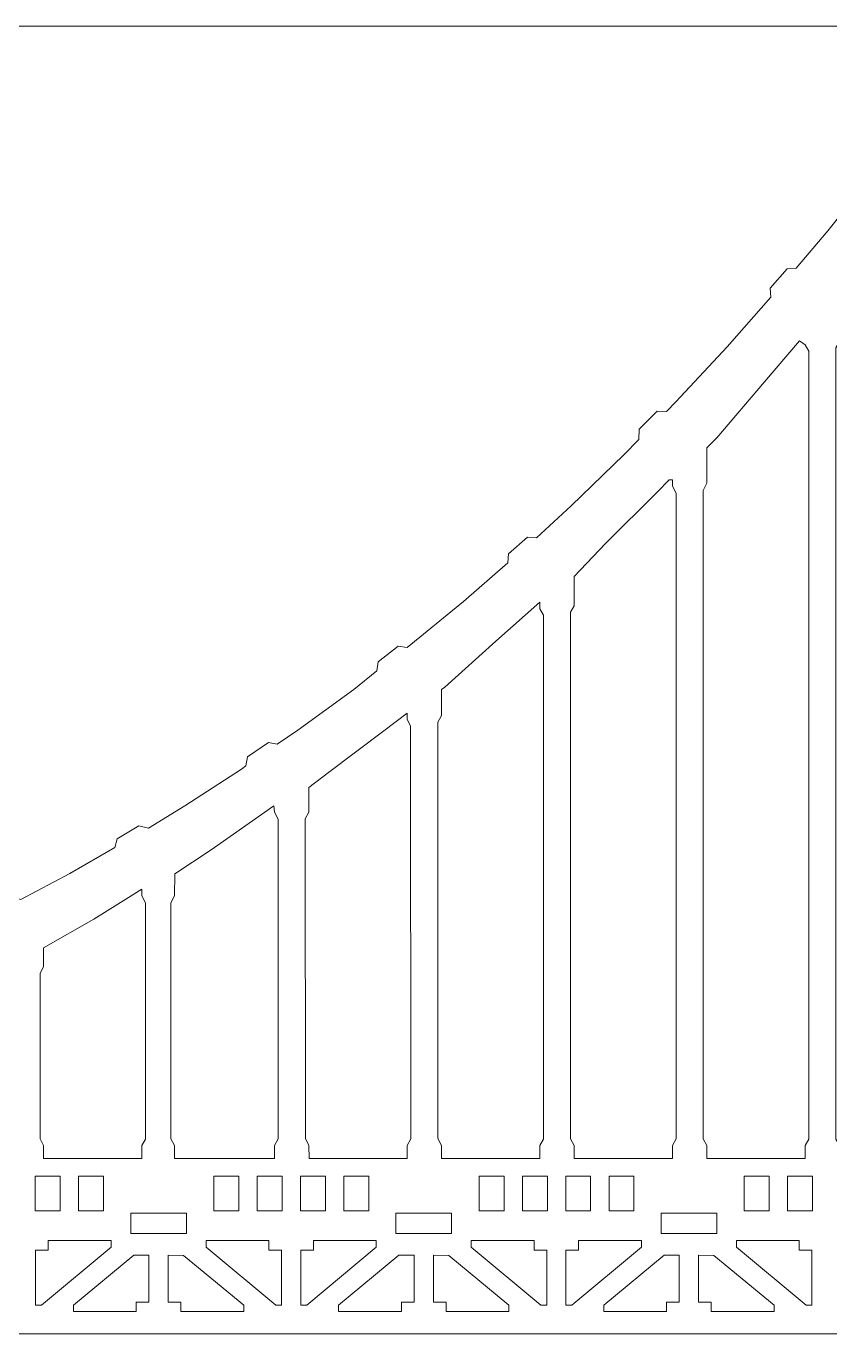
# Model space of a CAD drawing. Header units: millimetres. Extents: x -847 to 848, y -600 to 600.
# Drawn here: x -560.3 to -404.3, y 274.4 to 528.3 of the extents above; entities that cross this region are included whole.
import ezdxf

# ---------------------------------------------------------------- set-up
doc = ezdxf.new("R2010")
doc.units = ezdxf.units.MM
doc.header["$MEASUREMENT"] = 0

msp = doc.modelspace()

# ---------------------------------------------------------------- linework, layer by layer
at = {"color": 114, "lineweight": 5}
msp.add_open_spline([(-382.5072, 528.2637), (-382.5072, 528.2637), (-822.81, 528.2637), (-822.81, 528.2637)], degree=3, dxfattribs=at)
at = {"color": 250, "lineweight": 5}
for points, knots in [([(-691.3986, 293.6501), (-691.3986, 293.6501), (-680.633, 293.7887), (-680.633, 293.7887), (-680.633, 293.7887), (-680.633, 293.7887), (-680.633, 297.4329), (-680.633, 297.4329), (-680.633, 297.4329), (-680.633, 297.4329), (-691.4329, 297.5373), (-691.4329, 297.5373), (-691.4329, 297.5373), (-691.4329, 297.5373), (-691.4903, 314.3776), (-691.4903, 314.3776), (-691.4903, 314.3776), (-691.4903, 314.3776), (-690.264, 315.6292), (-690.264, 315.6292), (-690.264, 315.6292), (-690.264, 315.6292), (-687.8108, 315.6292), (-687.8108, 315.6292), (-687.8108, 315.6292), (-687.8108, 315.6292), (-685.3581, 318.132), (-685.3581, 318.132), (-685.3581, 318.132), (-685.3581, 318.132), (-685.3581, 323.1395), (-685.3581, 323.1395), (-685.3581, 323.1395), (-685.3581, 323.1395), (-684.1318, 324.3901), (-684.1318, 324.3901), (-684.1318, 324.3901), (-684.1318, 324.3901), (-681.6791, 324.3901), (-681.6791, 324.3901), (-681.6791, 324.3901), (-681.6791, 324.3901), (-679.2259, 326.8939), (-679.2259, 326.8939), (-679.2259, 326.8939), (-679.2259, 326.8939), (-679.2259, 333.152), (-679.2259, 333.152), (-679.2259, 333.152), (-679.2259, 333.152), (-677.9996, 334.4042), (-677.9996, 334.4042), (-677.9996, 334.4042), (-677.9996, 334.4042), (-670.64, 334.4042), (-670.64, 334.4042), (-670.64, 334.4042), (-670.64, 334.4042), (-669.4137, 333.152), (-669.4137, 333.152), (-669.4137, 333.152), (-669.4137, 333.152), (-669.4137, 325.6423), (-669.4137, 325.6423), (-669.4137, 325.6423), (-669.4137, 325.6423), (-668.1874, 324.3901), (-668.1874, 324.3901), (-668.1874, 324.3901), (-668.1874, 324.3901), (-668.1874, 321.8874), (-668.1874, 321.8874), (-668.1874, 321.8874), (-668.1874, 321.8874), (-667.3811, 321.5), (-667.3811, 321.5), (-667.3811, 321.5), (-667.3811, 321.5), (-655.6163, 323.9754), (-655.6163, 323.9754), (-655.6163, 323.9754), (-655.6163, 323.9754), (-643.4304, 326.9919), (-643.4304, 326.9919), (-643.4304, 326.9919), (-643.4304, 326.9919), (-642.574, 328.5318), (-642.574, 328.5318), (-642.574, 328.5318), (-642.574, 328.5318), (-637.8437, 329.8614), (-637.8437, 329.8614), (-637.8437, 329.8614), (-637.8437, 329.8614), (-636.3359, 328.9871), (-636.3359, 328.9871), (-636.3359, 328.9871), (-636.3359, 328.9871), (-632.1911, 330.0938), (-632.1911, 330.0938), (-632.1911, 330.0938), (-632.1911, 330.0938), (-620.5385, 333.737), (-620.5385, 333.737), (-620.5385, 333.737), (-620.5385, 333.737), (-618.3699, 334.5992), (-618.3699, 334.5992), (-618.3699, 334.5992), (-618.3699, 334.5992), (-617.5731, 336.1707), (-617.5731, 336.1707), (-617.5731, 336.1707), (-617.5731, 336.1707), (-612.8981, 337.6874), (-612.8981, 337.6874), (-612.8981, 337.6874), (-612.8981, 337.6874), (-611.3571, 336.8742), (-611.3571, 336.8742), (-611.3571, 336.8742), (-611.3571, 336.8742), (-608.9345, 337.7686), (-608.9345, 337.7686), (-608.9345, 337.7686), (-608.9345, 337.7686), (-597.3837, 342.1901), (-597.3837, 342.1901), (-597.3837, 342.1901), (-597.3837, 342.1901), (-593.7779, 343.6989), (-593.7779, 343.6989), (-593.7779, 343.6989), (-593.7779, 343.6989), (-592.911, 345.5619), (-592.911, 345.5619), (-592.911, 345.5619), (-592.911, 345.5619), (-588.3493, 347.4016), (-588.3493, 347.4016), (-588.3493, 347.4016), (-588.3493, 347.4016), (-586.7572, 346.6981), (-586.7572, 346.6981), (-586.7572, 346.6981), (-586.7572, 346.6981), (-585.8914, 346.9995), (-585.8914, 346.9995), (-585.8914, 346.9995), (-585.8914, 346.9995), (-574.4633, 352.2005), (-574.4633, 352.2005), (-574.4633, 352.2005), (-574.4633, 352.2005), (-568.2231, 355.2713), (-568.2231, 355.2713), (-568.2231, 355.2713), (-568.2231, 355.2713), (-567.5248, 357.1253), (-567.5248, 357.1253), (-567.5248, 357.1253), (-567.5248, 357.1253), (-563.0833, 359.2491), (-563.0833, 359.2491), (-563.0833, 359.2491), (-563.0833, 359.2491), (-561.3094, 358.7411), (-561.3094, 358.7411), (-561.3094, 358.7411), (-561.3094, 358.7411), (-551.8186, 363.7708), (-551.8186, 363.7708), (-551.8186, 363.7708), (-551.8186, 363.7708), (-543.0493, 368.8137), (-543.0493, 368.8137), (-543.0493, 368.8137), (-543.0493, 368.8137), (-542.6145, 370.5275), (-542.6145, 370.5275), (-542.6145, 370.5275), (-542.6145, 370.5275), (-538.3843, 373.0639), (-538.3843, 373.0639), (-538.3843, 373.0639), (-538.3843, 373.0639), (-536.5467, 372.6139), (-536.5467, 372.6139), (-536.5467, 372.6139), (-536.5467, 372.6139), (-529.4922, 376.9032), (-529.4922, 376.9032), (-529.4922, 376.9032), (-529.4922, 376.9032), (-518.4626, 384.0546), (-518.4626, 384.0546), (-518.4626, 384.0546), (-518.4626, 384.0546), (-517.661, 384.7044), (-517.661, 384.7044), (-517.661, 384.7044), (-517.661, 384.7044), (-517.3216, 386.4403), (-517.3216, 386.4403), (-517.3216, 386.4403), (-517.3216, 386.4403), (-513.2411, 389.2192), (-513.2411, 389.2192), (-513.2411, 389.2192), (-513.2411, 389.2192), (-511.5399, 388.8719), (-511.5399, 388.8719), (-511.5399, 388.8719), (-511.5399, 388.8719), (-507.5294, 391.5975), (-507.5294, 391.5975), (-507.5294, 391.5975), (-507.5294, 391.5975), (-496.6969, 399.5315), (-496.6969, 399.5315), (-496.6969, 399.5315), (-496.6969, 399.5315), (-492.2021, 403.1499), (-492.2021, 403.1499), (-492.2021, 403.1499), (-492.2021, 403.1499), (-491.9644, 404.9027), (-491.9644, 404.9027), (-491.9644, 404.9027), (-491.9644, 404.9027), (-488.0509, 407.923), (-488.0509, 407.923), (-488.0509, 407.923), (-488.0509, 407.923), (-486.3334, 407.6795), (-486.3334, 407.6795), (-486.3334, 407.6795), (-486.3334, 407.6795), (-475.3576, 416.5721), (-475.3576, 416.5721), (-475.3576, 416.5721), (-475.3576, 416.5721), (-466.8059, 424.065), (-466.8059, 424.065), (-466.8059, 424.065), (-466.8059, 424.065), (-466.6747, 425.83), (-466.6747, 425.83), (-466.6747, 425.83), (-466.6747, 425.83), (-462.9525, 429.0926), (-462.9525, 429.0926), (-462.9525, 429.0926), (-462.9525, 429.0926), (-461.2234, 428.9582), (-461.2234, 428.9582), (-461.2234, 428.9582), (-461.2234, 428.9582), (-454.4883, 435.1811), (-454.4883, 435.1811), (-454.4883, 435.1811), (-454.4883, 435.1811), (-444.244, 445.0729), (-444.244, 445.0729), (-444.244, 445.0729), (-444.244, 445.0729), (-441.3591, 448.0072), (-441.3591, 448.0072), (-441.3591, 448.0072), (-441.3591, 448.0072), (-441.2912, 450.0251), (-441.2912, 450.0251), (-441.2912, 450.0251), (-441.2912, 450.0251), (-437.7676, 453.5102), (-437.7676, 453.5102), (-437.7676, 453.5102), (-437.7676, 453.5102), (-435.9769, 453.4817), (-435.9769, 453.4817), (-435.9769, 453.4817), (-435.9769, 453.4817), (-434.134, 455.3573), (-434.134, 455.3573), (-434.134, 455.3573), (-434.134, 455.3573), (-424.1631, 466.0338), (-424.1631, 466.0338), (-424.1631, 466.0338), (-424.1631, 466.0338), (-415.7469, 475.64), (-415.7469, 475.64), (-415.7469, 475.64), (-415.7469, 475.64), (-415.8386, 477.4076), (-415.8386, 477.4076), (-415.8386, 477.4076), (-415.8386, 477.4076), (-412.5569, 481.1303), (-412.5569, 481.1303), (-412.5569, 481.1303), (-412.5569, 481.1303), (-410.7994, 481.2937), (-410.7994, 481.2937), (-410.7994, 481.2937), (-410.7994, 481.2937), (-404.6619, 488.5652), (-404.6619, 488.5652), (-404.6619, 488.5652), (-404.6619, 488.5652), (-395.1417, 500.4191), (-395.1417, 500.4191), (-395.1417, 500.4191), (-395.1417, 500.4191), (-387.3283, 511.2405), (-387.3283, 511.2405), (-387.3283, 511.2405), (-387.3283, 511.2405), (-387.3257, 512.2782), (-387.3257, 512.2782), (-387.3257, 512.2782), (-387.3257, 512.2782), (-384.873, 515.3659), (-384.873, 515.3659), (-384.873, 515.3659), (-384.873, 515.3659), (-384.873, 518.2871), (-384.873, 518.2871), (-384.873, 518.2871), (-384.873, 518.2871), (-383.6467, 518.2871), (-383.6467, 518.2871), (-383.6467, 518.2871), (-383.6467, 518.2871), (-382.4003, 520.2633), (-382.4003, 520.2633), (-382.4003, 520.2633), (-382.4003, 520.2633), (-382.4141, 521.2283), (-382.4141, 521.2283), (-382.4141, 521.2283), (-385.8369, 523.1239), (-384.413, 528.2637), (-379.9672, 528.2637), (-379.9672, 528.2637), (-375.5209, 528.2637), (-374.0969, 523.1239), (-377.5208, 521.2283), (-377.5208, 521.2283), (-377.5208, 521.2283), (-377.4882, 520.2169), (-377.4882, 520.2169), (-377.4882, 520.2169), (-377.4882, 520.2169), (-376.2882, 518.2871), (-376.2882, 518.2871), (-376.2882, 518.2871), (-376.2882, 518.2871), (-375.0619, 518.2871), (-375.0619, 518.2871), (-375.0619, 518.2871), (-375.0619, 518.2871), (-375.0619, 515.3659), (-375.0619, 515.3659), (-375.0619, 515.3659), (-375.0619, 515.3659), (-372.9718, 512.2782), (-372.9718, 512.2782), (-372.9718, 512.2782), (-372.9718, 512.2782), (-372.9401, 501.9168), (-372.9401, 501.9168), (-372.9401, 501.9168), (-372.9401, 501.9168), (-375.4292, 499.6101), (-375.4292, 499.6101), (-375.4292, 499.6101), (-375.4292, 499.6101), (-377.9467, 499.6217), (-377.9467, 499.6217), (-377.9467, 499.6217), (-377.9467, 499.6217), (-378.1706, 506.9181), (-378.1706, 506.9181), (-378.1706, 506.9181), (-378.1706, 506.9181), (-381.7637, 506.9181), (-381.7637, 506.9181), (-381.7637, 506.9181), (-381.7637, 506.9181), (-381.7637, 499.6217), (-381.7637, 499.6217), (-381.7637, 499.6217), (-381.7637, 499.6217), (-383.3142, 499.6149), (-383.3142, 499.6149), (-383.3142, 499.6149), (-383.3142, 499.6149), (-387.4785, 494.1662), (-387.4785, 494.1662), (-387.4785, 494.1662), (-387.4785, 494.1662), (-397.149, 482.1227), (-397.149, 482.1227), (-397.149, 482.1227), (-397.149, 482.1227), (-402.4549, 474.7852), (-402.4549, 474.7852), (-402.4549, 474.7852), (-402.4549, 474.7852), (-402.3821, 467.0789), (-402.3821, 467.0789), (-402.3821, 467.0789), (-402.3821, 467.0789), (-403.0952, 465.8531), (-403.0952, 465.8531), (-403.0952, 465.8531), (-403.0952, 465.8531), (-403.1104, 312.2216), (-403.1104, 312.2216), (-403.1104, 312.2216), (-403.1104, 312.2216), (-402.3821, 310.9806), (-402.3821, 310.9806), (-402.3821, 310.9806), (-402.3821, 310.9806), (-402.3753, 308.4778), (-402.3753, 308.4778), (-402.3753, 308.4778), (-402.3753, 308.4778), (-371.4777, 308.4778), (-371.4777, 308.4778), (-371.4777, 308.4778), (-371.4777, 308.4778), (-371.4498, 274.4314), (-371.4498, 274.4314), (-371.4498, 274.4314), (-371.4498, 274.4314), (-377.9656, 274.4314), (-377.9656, 274.4314), (-377.9656, 274.4314), (-377.9656, 274.4314), (-378.236, 282.8719), (-378.236, 282.8719), (-378.236, 282.8719), (-378.236, 282.8719), (-381.8755, 282.8719), (-381.8755, 282.8719), (-381.8755, 282.8719), (-381.8755, 282.8719), (-381.8101, 274.4314), (-381.8101, 274.4314), (-381.8101, 274.4314), (-381.8101, 274.4314), (-691.4903, 274.4314), (-691.4903, 274.4314), (-691.4903, 274.4314), (-691.4903, 274.4314), (-691.3986, 293.6501), (-691.3986, 293.6501)], [0, 0, 0, 0, 0.00869565, 0.00869565, 0.00869565, 0.00869565, 0.0173913, 0.0173913, 0.0173913, 0.0173913, 0.02608696, 0.02608696, 0.02608696, 0.02608696, 0.03478261, 0.03478261, 0.03478261, 0.03478261, 0.04347826, 0.04347826, 0.04347826, 0.04347826, 0.05217391, 0.05217391, 0.05217391, 0.05217391, 0.06086957, 0.06086957, 0.06086957, 0.06086957, 0.06956522, 0.06956522, 0.06956522, 0.06956522, 0.07826087, 0.07826087, 0.07826087, 0.07826087, 0.08695652, 0.08695652, 0.08695652, 0.08695652, 0.09565217, 0.09565217, 0.09565217, 0.09565217, 0.10434783, 0.10434783, 0.10434783, 0.10434783, 0.11304348, 0.11304348, 0.11304348, 0.11304348, 0.12173913, 0.12173913, 0.12173913, 0.12173913, 0.13043478, 0.13043478, 0.13043478, 0.13043478, 0.13913043, 0.13913043, 0.13913043, 0.13913043, 0.14782609, 0.14782609, 0.14782609, 0.14782609, 0.15652174, 0.15652174, 0.15652174, 0.15652174, 0.16521739, 0.16521739, 0.16521739, 0.16521739, 0.17391304, 0.17391304, 0.17391304, 0.17391304, 0.1826087, 0.1826087, 0.1826087, 0.1826087, 0.19130435, 0.19130435, 0.19130435, 0.19130435, 0.2, 0.2, 0.2, 0.2, 0.20869565, 0.20869565, 0.20869565, 0.20869565, 0.2173913, 0.2173913, 0.2173913, 0.2173913, 0.22608696, 0.22608696, 0.22608696, 0.22608696, 0.23478261, 0.23478261, 0.23478261, 0.23478261, 0.24347826, 0.24347826, 0.24347826, 0.24347826, 0.25217391, 0.25217391, 0.25217391, 0.25217391, 0.26086957, 0.26086957, 0.26086957, 0.26086957, 0.26956522, 0.26956522, 0.26956522, 0.26956522, 0.27826087, 0.27826087, 0.27826087, 0.27826087, 0.28695652, 0.28695652, 0.28695652, 0.28695652, 0.29565217, 0.29565217, 0.29565217, 0.29565217, 0.30434783, 0.30434783, 0.30434783, 0.30434783, 0.31304348, 0.31304348, 0.31304348, 0.31304348, 0.32173913, 0.32173913, 0.32173913, 0.32173913, 0.33043478, 0.33043478, 0.33043478, 0.33043478, 0.33913043, 0.33913043, 0.33913043, 0.33913043, 0.34782609, 0.34782609, 0.34782609, 0.34782609, 0.35652174, 0.35652174, 0.35652174, 0.35652174, 0.36521739, 0.36521739, 0.36521739, 0.36521739, 0.37391304, 0.37391304, 0.37391304, 0.37391304, 0.3826087, 0.3826087, 0.3826087, 0.3826087, 0.39130435, 0.39130435, 0.39130435, 0.39130435, 0.4, 0.4, 0.4, 0.4, 0.40869565, 0.40869565, 0.40869565, 0.40869565, 0.4173913, 0.4173913, 0.4173913, 0.4173913, 0.42608696, 0.42608696, 0.42608696, 0.42608696, 0.43478261, 0.43478261, 0.43478261, 0.43478261, 0.44347826, 0.44347826, 0.44347826, 0.44347826, 0.45217391, 0.45217391, 0.45217391, 0.45217391, 0.46086957, 0.46086957, 0.46086957, 0.46086957, 0.46956522, 0.46956522, 0.46956522, 0.46956522, 0.47826087, 0.47826087, 0.47826087, 0.47826087, 0.48695652, 0.48695652, 0.48695652, 0.48695652, 0.49565217, 0.49565217, 0.49565217, 0.49565217, 0.50434783, 0.50434783, 0.50434783, 0.50434783, 0.51304348, 0.51304348, 0.51304348, 0.51304348, 0.52173913, 0.52173913, 0.52173913, 0.52173913, 0.53043478, 0.53043478, 0.53043478, 0.53043478, 0.53913043, 0.53913043, 0.53913043, 0.53913043, 0.54782609, 0.54782609, 0.54782609, 0.54782609, 0.55652174, 0.55652174, 0.55652174, 0.55652174, 0.56521739, 0.56521739, 0.56521739, 0.56521739, 0.57391304, 0.57391304, 0.57391304, 0.57391304, 0.5826087, 0.5826087, 0.5826087, 0.5826087, 0.59130435, 0.59130435, 0.59130435, 0.59130435, 0.6, 0.6, 0.6, 0.6, 0.60869565, 0.60869565, 0.60869565, 0.60869565, 0.6173913, 0.6173913, 0.6173913, 0.6173913, 0.62608696, 0.62608696, 0.62608696, 0.62608696, 0.63478261, 0.63478261, 0.63478261, 0.63478261, 0.64347826, 0.64347826, 0.64347826, 0.64347826, 0.65217391, 0.65217391, 0.65217391, 0.65217391, 0.66086957, 0.66086957, 0.66086957, 0.66086957, 0.66956522, 0.66956522, 0.66956522, 0.66956522, 0.67826087, 0.67826087, 0.67826087, 0.67826087, 0.68695652, 0.68695652, 0.68695652, 0.68695652, 0.69565217, 0.69565217, 0.69565217, 0.69565217, 0.70434783, 0.70434783, 0.70434783, 0.70434783, 0.71304348, 0.71304348, 0.71304348, 0.71304348, 0.72173913, 0.72173913, 0.72173913, 0.72173913, 0.73043478, 0.73043478, 0.73043478, 0.73043478, 0.73913043, 0.73913043, 0.73913043, 0.73913043, 0.74782609, 0.74782609, 0.74782609, 0.74782609, 0.75652174, 0.75652174, 0.75652174, 0.75652174, 0.76521739, 0.76521739, 0.76521739, 0.76521739, 0.77391304, 0.77391304, 0.77391304, 0.77391304, 0.7826087, 0.7826087, 0.7826087, 0.7826087, 0.79130435, 0.79130435, 0.79130435, 0.79130435, 0.8, 0.8, 0.8, 0.8, 0.80869565, 0.80869565, 0.80869565, 0.80869565, 0.8173913, 0.8173913, 0.8173913, 0.8173913, 0.82608696, 0.82608696, 0.82608696, 0.82608696, 0.83478261, 0.83478261, 0.83478261, 0.83478261, 0.84347826, 0.84347826, 0.84347826, 0.84347826, 0.85217391, 0.85217391, 0.85217391, 0.85217391, 0.86086957, 0.86086957, 0.86086957, 0.86086957, 0.86956522, 0.86956522, 0.86956522, 0.86956522, 0.87826087, 0.87826087, 0.87826087, 0.87826087, 0.88695652, 0.88695652, 0.88695652, 0.88695652, 0.89565217, 0.89565217, 0.89565217, 0.89565217, 0.90434783, 0.90434783, 0.90434783, 0.90434783, 0.91304348, 0.91304348, 0.91304348, 0.91304348, 0.92173913, 0.92173913, 0.92173913, 0.92173913, 0.93043478, 0.93043478, 0.93043478, 0.93043478, 0.93913043, 0.93913043, 0.93913043, 0.93913043, 0.94782609, 0.94782609, 0.94782609, 0.94782609, 0.95652174, 0.95652174, 0.95652174, 0.95652174, 0.96521739, 0.96521739, 0.96521739, 0.96521739, 0.97391304, 0.97391304, 0.97391304, 0.97391304, 0.9826087, 0.9826087, 0.9826087, 0.9826087, 0.99130435, 0.99130435, 0.99130435, 0.99130435, 1, 1, 1, 1]), ([(-409.0635, 466.3927), (-409.0635, 466.3927), (-408.3583, 465.1453), (-408.3583, 465.1453), (-408.3583, 465.1453), (-408.3583, 465.1453), (-408.343, 312.2216), (-408.343, 312.2216), (-408.343, 312.2216), (-408.343, 312.2216), (-409.0635, 310.9806), (-409.0635, 310.9806), (-409.0635, 310.9806), (-409.0635, 310.9806), (-409.0329, 308.4778), (-409.0329, 308.4778), (-409.0329, 308.4778), (-409.0329, 308.4778), (-428.1546, 308.4778), (-428.1546, 308.4778), (-428.1546, 308.4778), (-428.1546, 308.4778), (-428.1383, 310.9806), (-428.1383, 310.9806), (-428.1383, 310.9806), (-428.1383, 310.9806), (-428.8618, 312.2696), (-428.8618, 312.2696), (-428.8618, 312.2696), (-428.8618, 312.2696), (-428.8234, 438.1613), (-428.8234, 438.1613), (-428.8234, 438.1613), (-428.8234, 438.1613), (-428.1383, 439.5431), (-428.1383, 439.5431), (-428.1383, 439.5431), (-428.1383, 439.5431), (-428.1398, 446.413), (-428.1398, 446.413), (-428.1398, 446.413), (-428.1398, 446.413), (-426.23, 448.3566), (-426.23, 448.3566), (-426.23, 448.3566), (-426.23, 448.3566), (-416.9743, 459.2176), (-416.9743, 459.2176), (-416.9743, 459.2176), (-416.9743, 459.2176), (-410.1422, 467.1785), (-410.1422, 467.1785), (-410.1422, 467.1785), (-410.1422, 467.1785), (-409.0635, 466.3927), (-409.0635, 466.3927)], [0, 0, 0, 0, 0.07142857, 0.07142857, 0.07142857, 0.07142857, 0.14285714, 0.14285714, 0.14285714, 0.14285714, 0.21428571, 0.21428571, 0.21428571, 0.21428571, 0.28571429, 0.28571429, 0.28571429, 0.28571429, 0.35714286, 0.35714286, 0.35714286, 0.35714286, 0.42857143, 0.42857143, 0.42857143, 0.42857143, 0.5, 0.5, 0.5, 0.5, 0.57142857, 0.57142857, 0.57142857, 0.57142857, 0.64285714, 0.64285714, 0.64285714, 0.64285714, 0.71428571, 0.71428571, 0.71428571, 0.71428571, 0.78571429, 0.78571429, 0.78571429, 0.78571429, 0.85714286, 0.85714286, 0.85714286, 0.85714286, 0.92857143, 0.92857143, 0.92857143, 0.92857143, 1, 1, 1, 1]), ([(-434.8196, 438.9702), (-434.8196, 438.9702), (-434.1213, 437.6437), (-434.1213, 437.6437), (-434.1213, 437.6437), (-434.1213, 437.6437), (-434.1166, 312.2696), (-434.1166, 312.2696), (-434.1166, 312.2696), (-434.1166, 312.2696), (-434.8196, 310.9806), (-434.8196, 310.9806), (-434.8196, 310.9806), (-434.8196, 310.9806), (-434.8011, 308.4778), (-434.8011, 308.4778), (-434.8011, 308.4778), (-434.8011, 308.4778), (-453.8939, 308.4778), (-453.8939, 308.4778), (-453.8939, 308.4778), (-453.8939, 308.4778), (-453.8939, 310.9806), (-453.8939, 310.9806), (-453.8939, 310.9806), (-453.8939, 310.9806), (-454.5964, 312.2696), (-454.5964, 312.2696), (-454.5964, 312.2696), (-454.5964, 312.2696), (-454.5816, 414.5163), (-454.5816, 414.5163), (-454.5816, 414.5163), (-454.5816, 414.5163), (-453.8939, 415.7605), (-453.8939, 415.7605), (-453.8939, 415.7605), (-453.8939, 415.7605), (-453.9039, 421.4643), (-453.9039, 421.4643), (-453.9039, 421.4643), (-453.9039, 421.4643), (-447.8386, 427.8173), (-447.8386, 427.8173), (-447.8386, 427.8173), (-447.8386, 427.8173), (-437.7344, 437.8899), (-437.7344, 437.8899), (-437.7344, 437.8899), (-437.7344, 437.8899), (-435.4631, 440.1976), (-435.4631, 440.1976), (-435.4631, 440.1976), (-435.4631, 440.1976), (-434.7895, 440.2065), (-434.7895, 440.2065), (-434.7895, 440.2065), (-434.7895, 440.2065), (-434.8196, 438.9702), (-434.8196, 438.9702)], [0, 0, 0, 0, 0.06666667, 0.06666667, 0.06666667, 0.06666667, 0.13333333, 0.13333333, 0.13333333, 0.13333333, 0.2, 0.2, 0.2, 0.2, 0.26666667, 0.26666667, 0.26666667, 0.26666667, 0.33333333, 0.33333333, 0.33333333, 0.33333333, 0.4, 0.4, 0.4, 0.4, 0.46666667, 0.46666667, 0.46666667, 0.46666667, 0.53333333, 0.53333333, 0.53333333, 0.53333333, 0.6, 0.6, 0.6, 0.6, 0.66666667, 0.66666667, 0.66666667, 0.66666667, 0.73333333, 0.73333333, 0.73333333, 0.73333333, 0.8, 0.8, 0.8, 0.8, 0.86666667, 0.86666667, 0.86666667, 0.86666667, 0.93333333, 0.93333333, 0.93333333, 0.93333333, 1, 1, 1, 1]), ([(-460.5752, 415.1898), (-460.5752, 415.1898), (-459.8722, 413.9034), (-459.8722, 413.9034), (-459.8722, 413.9034), (-459.8722, 413.9034), (-459.8722, 312.2322), (-459.8722, 312.2322), (-459.8722, 312.2322), (-459.8722, 312.2322), (-460.5752, 310.9816), (-460.5752, 310.9816), (-460.5752, 310.9816), (-460.5752, 310.9816), (-460.5752, 308.4778), (-460.5752, 308.4778), (-460.5752, 308.4778), (-460.5752, 308.4778), (-479.6331, 308.4778), (-479.6331, 308.4778), (-479.6331, 308.4778), (-479.6331, 308.4778), (-479.6495, 310.9806), (-479.6495, 310.9806), (-479.6495, 310.9806), (-479.6495, 310.9806), (-480.3704, 312.355), (-480.3704, 312.355), (-480.3704, 312.355), (-480.3704, 312.355), (-480.3356, 393.1875), (-480.3356, 393.1875), (-480.3356, 393.1875), (-480.3356, 393.1875), (-479.6495, 394.4834), (-479.6495, 394.4834), (-479.6495, 394.4834), (-479.6495, 394.4834), (-479.6542, 399.4894), (-479.6542, 399.4894), (-479.6542, 399.4894), (-479.6542, 399.4894), (-479.0366, 399.97), (-479.0366, 399.97), (-479.0366, 399.97), (-479.0366, 399.97), (-469.1021, 408.8568), (-469.1021, 408.8568), (-469.1021, 408.8568), (-469.1021, 408.8568), (-460.5889, 416.4614), (-460.5889, 416.4614), (-460.5889, 416.4614), (-460.5889, 416.4614), (-460.5752, 415.1898), (-460.5752, 415.1898)], [0, 0, 0, 0, 0.07142857, 0.07142857, 0.07142857, 0.07142857, 0.14285714, 0.14285714, 0.14285714, 0.14285714, 0.21428571, 0.21428571, 0.21428571, 0.21428571, 0.28571429, 0.28571429, 0.28571429, 0.28571429, 0.35714286, 0.35714286, 0.35714286, 0.35714286, 0.42857143, 0.42857143, 0.42857143, 0.42857143, 0.5, 0.5, 0.5, 0.5, 0.57142857, 0.57142857, 0.57142857, 0.57142857, 0.64285714, 0.64285714, 0.64285714, 0.64285714, 0.71428571, 0.71428571, 0.71428571, 0.71428571, 0.78571429, 0.78571429, 0.78571429, 0.78571429, 0.85714286, 0.85714286, 0.85714286, 0.85714286, 0.92857143, 0.92857143, 0.92857143, 0.92857143, 1, 1, 1, 1]), ([(-486.3319, 393.6823), (-486.3319, 393.6823), (-485.6462, 392.4207), (-485.6462, 392.4207), (-485.6462, 392.4207), (-485.6462, 392.4207), (-485.6288, 312.2696), (-485.6288, 312.2696), (-485.6288, 312.2696), (-485.6288, 312.2696), (-486.3319, 310.9806), (-486.3319, 310.9806), (-486.3319, 310.9806), (-486.3319, 310.9806), (-486.3319, 308.4778), (-486.3319, 308.4778), (-486.3319, 308.4778), (-486.3319, 308.4778), (-505.3308, 308.4778), (-505.3308, 308.4778), (-505.3308, 308.4778), (-505.3308, 308.4778), (-505.4061, 310.9806), (-505.4061, 310.9806), (-505.4061, 310.9806), (-505.4061, 310.9806), (-506.0433, 312.355), (-506.0433, 312.355), (-506.0433, 312.355), (-506.0433, 312.355), (-506.096, 374.4183), (-506.096, 374.4183), (-506.096, 374.4183), (-506.096, 374.4183), (-505.4061, 375.7084), (-505.4061, 375.7084), (-505.4061, 375.7084), (-505.4061, 375.7084), (-505.4061, 380.4641), (-505.4061, 380.4641), (-505.4061, 380.4641), (-505.4061, 380.4641), (-501.5933, 383.3811), (-501.5933, 383.3811), (-501.5933, 383.3811), (-501.5933, 383.3811), (-490.8651, 391.4763), (-490.8651, 391.4763), (-490.8651, 391.4763), (-490.8651, 391.4763), (-486.3361, 394.8797), (-486.3361, 394.8797), (-486.3361, 394.8797), (-486.3361, 394.8797), (-486.3319, 393.6823), (-486.3319, 393.6823)], [0, 0, 0, 0, 0.07142857, 0.07142857, 0.07142857, 0.07142857, 0.14285714, 0.14285714, 0.14285714, 0.14285714, 0.21428571, 0.21428571, 0.21428571, 0.21428571, 0.28571429, 0.28571429, 0.28571429, 0.28571429, 0.35714286, 0.35714286, 0.35714286, 0.35714286, 0.42857143, 0.42857143, 0.42857143, 0.42857143, 0.5, 0.5, 0.5, 0.5, 0.57142857, 0.57142857, 0.57142857, 0.57142857, 0.64285714, 0.64285714, 0.64285714, 0.64285714, 0.71428571, 0.71428571, 0.71428571, 0.71428571, 0.78571429, 0.78571429, 0.78571429, 0.78571429, 0.85714286, 0.85714286, 0.85714286, 0.85714286, 0.92857143, 0.92857143, 0.92857143, 0.92857143, 1, 1, 1, 1]), ([(-512.0875, 375.7084), (-512.0875, 375.7084), (-511.3918, 374.3287), (-511.3918, 374.3287), (-511.3918, 374.3287), (-511.3918, 374.3287), (-511.3465, 312.2696), (-511.3465, 312.2696), (-511.3465, 312.2696), (-511.3465, 312.2696), (-512.0875, 310.9806), (-512.0875, 310.9806), (-512.0875, 310.9806), (-512.0875, 310.9806), (-512.0875, 308.4778), (-512.0875, 308.4778), (-512.0875, 308.4778), (-512.0875, 308.4778), (-531.4811, 308.4778), (-531.4811, 308.4778), (-531.4811, 308.4778), (-531.4811, 308.4778), (-531.4885, 310.9806), (-531.4885, 310.9806), (-531.4885, 310.9806), (-531.4885, 310.9806), (-532.192, 312.2749), (-532.192, 312.2749), (-532.192, 312.2749), (-532.192, 312.2749), (-532.1994, 358.1235), (-532.1994, 358.1235), (-532.1994, 358.1235), (-532.1994, 358.1235), (-531.4885, 359.4362), (-531.4885, 359.4362), (-531.4885, 359.4362), (-531.4885, 359.4362), (-531.4542, 363.7439), (-531.4542, 363.7439), (-531.4542, 363.7439), (-531.4542, 363.7439), (-524.3497, 368.3742), (-524.3497, 368.3742), (-524.3497, 368.3742), (-524.3497, 368.3742), (-513.971, 375.6795), (-513.971, 375.6795), (-513.971, 375.6795), (-513.971, 375.6795), (-512.1881, 376.91), (-512.1881, 376.91), (-512.1881, 376.91), (-512.1881, 376.91), (-512.0875, 375.7084), (-512.0875, 375.7084)], [0, 0, 0, 0, 0.07142857, 0.07142857, 0.07142857, 0.07142857, 0.14285714, 0.14285714, 0.14285714, 0.14285714, 0.21428571, 0.21428571, 0.21428571, 0.21428571, 0.28571429, 0.28571429, 0.28571429, 0.28571429, 0.35714286, 0.35714286, 0.35714286, 0.35714286, 0.42857143, 0.42857143, 0.42857143, 0.42857143, 0.5, 0.5, 0.5, 0.5, 0.57142857, 0.57142857, 0.57142857, 0.57142857, 0.64285714, 0.64285714, 0.64285714, 0.64285714, 0.71428571, 0.71428571, 0.71428571, 0.71428571, 0.78571429, 0.78571429, 0.78571429, 0.78571429, 0.85714286, 0.85714286, 0.85714286, 0.85714286, 0.92857143, 0.92857143, 0.92857143, 0.92857143, 1, 1, 1, 1]), ([(-537.8431, 359.4362), (-537.8431, 359.4362), (-537.1258, 358.1235), (-537.1258, 358.1235), (-537.1258, 358.1235), (-537.1258, 358.1235), (-537.1385, 312.2406), (-537.1385, 312.2406), (-537.1385, 312.2406), (-537.1385, 312.2406), (-537.8431, 310.9806), (-537.8431, 310.9806), (-537.8431, 310.9806), (-537.8431, 310.9806), (-537.8531, 308.4778), (-537.8531, 308.4778), (-537.8531, 308.4778), (-537.8531, 308.4778), (-556.8947, 308.4778), (-556.8947, 308.4778), (-556.8947, 308.4778), (-556.8947, 308.4778), (-556.9174, 310.9806), (-556.9174, 310.9806), (-556.9174, 310.9806), (-556.9174, 310.9806), (-557.5693, 312.2696), (-557.5693, 312.2696), (-557.5693, 312.2696), (-557.5693, 312.2696), (-557.5946, 344.4262), (-557.5946, 344.4262), (-557.5946, 344.4262), (-557.5946, 344.4262), (-556.9174, 345.6688), (-556.9174, 345.6688), (-556.9174, 345.6688), (-556.9174, 345.6688), (-556.9184, 349.341), (-556.9184, 349.341), (-556.9184, 349.341), (-556.9184, 349.341), (-547.1689, 354.952), (-547.1689, 354.952), (-547.1689, 354.952), (-547.1689, 354.952), (-537.8368, 360.7627), (-537.8368, 360.7627), (-537.8368, 360.7627), (-537.8368, 360.7627), (-537.8431, 359.4362), (-537.8431, 359.4362)], [0, 0, 0, 0, 0.07692308, 0.07692308, 0.07692308, 0.07692308, 0.15384615, 0.15384615, 0.15384615, 0.15384615, 0.23076923, 0.23076923, 0.23076923, 0.23076923, 0.30769231, 0.30769231, 0.30769231, 0.30769231, 0.38461538, 0.38461538, 0.38461538, 0.38461538, 0.46153846, 0.46153846, 0.46153846, 0.46153846, 0.53846154, 0.53846154, 0.53846154, 0.53846154, 0.61538462, 0.61538462, 0.61538462, 0.61538462, 0.69230769, 0.69230769, 0.69230769, 0.69230769, 0.76923077, 0.76923077, 0.76923077, 0.76923077, 0.84615385, 0.84615385, 0.84615385, 0.84615385, 0.92307692, 0.92307692, 0.92307692, 0.92307692, 1, 1, 1, 1]), ([(-558.5089, 305.027), (-558.5089, 305.027), (-553.6557, 305.027), (-553.6557, 305.027), (-553.6557, 305.027), (-553.6557, 305.027), (-553.6557, 298.3062), (-553.6557, 298.3062), (-553.6557, 298.3062), (-553.6557, 298.3062), (-558.5089, 298.3062), (-558.5089, 298.3062), (-558.5089, 298.3062), (-558.5089, 298.3062), (-558.5089, 305.027), (-558.5089, 305.027)], [0, 0, 0, 0, 0.25, 0.25, 0.25, 0.25, 0.5, 0.5, 0.5, 0.5, 0.75, 0.75, 0.75, 0.75, 1, 1, 1, 1]), ([(-550.0964, 305.027), (-550.0964, 305.027), (-545.2432, 305.027), (-545.2432, 305.027), (-545.2432, 305.027), (-545.2432, 305.027), (-545.2432, 298.3062), (-545.2432, 298.3062), (-545.2432, 298.3062), (-545.2432, 298.3062), (-550.0964, 298.3062), (-550.0964, 298.3062), (-550.0964, 298.3062), (-550.0964, 298.3062), (-550.0964, 305.027), (-550.0964, 305.027)], [0, 0, 0, 0, 0.25, 0.25, 0.25, 0.25, 0.5, 0.5, 0.5, 0.5, 0.75, 0.75, 0.75, 0.75, 1, 1, 1, 1]), ([(-523.8512, 305.027), (-523.8512, 305.027), (-518.9986, 305.027), (-518.9986, 305.027), (-518.9986, 305.027), (-518.9986, 305.027), (-518.9986, 298.3062), (-518.9986, 298.3062), (-518.9986, 298.3062), (-518.9986, 298.3062), (-523.8512, 298.3062), (-523.8512, 298.3062), (-523.8512, 298.3062), (-523.8512, 298.3062), (-523.8512, 305.027), (-523.8512, 305.027)], [0, 0, 0, 0, 0.25, 0.25, 0.25, 0.25, 0.5, 0.5, 0.5, 0.5, 0.75, 0.75, 0.75, 0.75, 1, 1, 1, 1]), ([(-515.4387, 305.027), (-515.4387, 305.027), (-510.586, 305.027), (-510.586, 305.027), (-510.586, 305.027), (-510.586, 305.027), (-510.586, 298.3062), (-510.586, 298.3062), (-510.586, 298.3062), (-510.586, 298.3062), (-515.4387, 298.3062), (-515.4387, 298.3062), (-515.4387, 298.3062), (-515.4387, 298.3062), (-515.4387, 305.027), (-515.4387, 305.027)], [0, 0, 0, 0, 0.25, 0.25, 0.25, 0.25, 0.5, 0.5, 0.5, 0.5, 0.75, 0.75, 0.75, 0.75, 1, 1, 1, 1]), ([(-507.0272, 305.027), (-507.0272, 305.027), (-502.1746, 305.027), (-502.1746, 305.027), (-502.1746, 305.027), (-502.1746, 305.027), (-502.1746, 298.3062), (-502.1746, 298.3062), (-502.1746, 298.3062), (-502.1746, 298.3062), (-507.0272, 298.3062), (-507.0272, 298.3062), (-507.0272, 298.3062), (-507.0272, 298.3062), (-507.0272, 305.027), (-507.0272, 305.027)], [0, 0, 0, 0, 0.25, 0.25, 0.25, 0.25, 0.5, 0.5, 0.5, 0.5, 0.75, 0.75, 0.75, 0.75, 1, 1, 1, 1]), ([(-498.6157, 305.027), (-498.6157, 305.027), (-493.7621, 305.027), (-493.7621, 305.027), (-493.7621, 305.027), (-493.7621, 305.027), (-493.7621, 298.3062), (-493.7621, 298.3062), (-493.7621, 298.3062), (-493.7621, 298.3062), (-498.6157, 298.3062), (-498.6157, 298.3062), (-498.6157, 298.3062), (-498.6157, 298.3062), (-498.6157, 305.027), (-498.6157, 305.027)], [0, 0, 0, 0, 0.25, 0.25, 0.25, 0.25, 0.5, 0.5, 0.5, 0.5, 0.75, 0.75, 0.75, 0.75, 1, 1, 1, 1]), ([(-472.37, 305.027), (-472.37, 305.027), (-467.5169, 305.027), (-467.5169, 305.027), (-467.5169, 305.027), (-467.5169, 305.027), (-467.5169, 298.3062), (-467.5169, 298.3062), (-467.5169, 298.3062), (-467.5169, 298.3062), (-472.37, 298.3062), (-472.37, 298.3062), (-472.37, 298.3062), (-472.37, 298.3062), (-472.37, 305.027), (-472.37, 305.027)], [0, 0, 0, 0, 0.25, 0.25, 0.25, 0.25, 0.5, 0.5, 0.5, 0.5, 0.75, 0.75, 0.75, 0.75, 1, 1, 1, 1]), ([(-463.9575, 305.027), (-463.9575, 305.027), (-459.1043, 305.027), (-459.1043, 305.027), (-459.1043, 305.027), (-459.1043, 305.027), (-459.1043, 298.3062), (-459.1043, 298.3062), (-459.1043, 298.3062), (-459.1043, 298.3062), (-463.9575, 298.3062), (-463.9575, 298.3062), (-463.9575, 298.3062), (-463.9575, 298.3062), (-463.9575, 305.027), (-463.9575, 305.027)], [0, 0, 0, 0, 0.25, 0.25, 0.25, 0.25, 0.5, 0.5, 0.5, 0.5, 0.75, 0.75, 0.75, 0.75, 1, 1, 1, 1]), ([(-455.546, 305.027), (-455.546, 305.027), (-450.6929, 305.027), (-450.6929, 305.027), (-450.6929, 305.027), (-450.6929, 305.027), (-450.6929, 298.3062), (-450.6929, 298.3062), (-450.6929, 298.3062), (-450.6929, 298.3062), (-455.546, 298.3062), (-455.546, 298.3062), (-455.546, 298.3062), (-455.546, 298.3062), (-455.546, 305.027), (-455.546, 305.027)], [0, 0, 0, 0, 0.25, 0.25, 0.25, 0.25, 0.5, 0.5, 0.5, 0.5, 0.75, 0.75, 0.75, 0.75, 1, 1, 1, 1]), ([(-447.1335, 305.027), (-447.1335, 305.027), (-442.2803, 305.027), (-442.2803, 305.027), (-442.2803, 305.027), (-442.2803, 305.027), (-442.2803, 298.3062), (-442.2803, 298.3062), (-442.2803, 298.3062), (-442.2803, 298.3062), (-447.1335, 298.3062), (-447.1335, 298.3062), (-447.1335, 298.3062), (-447.1335, 298.3062), (-447.1335, 305.027), (-447.1335, 305.027)], [0, 0, 0, 0, 0.25, 0.25, 0.25, 0.25, 0.5, 0.5, 0.5, 0.5, 0.75, 0.75, 0.75, 0.75, 1, 1, 1, 1]), ([(-420.8883, 305.027), (-420.8883, 305.027), (-416.0357, 305.027), (-416.0357, 305.027), (-416.0357, 305.027), (-416.0357, 305.027), (-416.0357, 298.3062), (-416.0357, 298.3062), (-416.0357, 298.3062), (-416.0357, 298.3062), (-420.8883, 298.3062), (-420.8883, 298.3062), (-420.8883, 298.3062), (-420.8883, 298.3062), (-420.8883, 305.027), (-420.8883, 305.027)], [0, 0, 0, 0, 0.25, 0.25, 0.25, 0.25, 0.5, 0.5, 0.5, 0.5, 0.75, 0.75, 0.75, 0.75, 1, 1, 1, 1]), ([(-412.4768, 305.027), (-412.4768, 305.027), (-407.6232, 305.027), (-407.6232, 305.027), (-407.6232, 305.027), (-407.6232, 305.027), (-407.6232, 298.3062), (-407.6232, 298.3062), (-407.6232, 298.3062), (-407.6232, 298.3062), (-412.4768, 298.3062), (-412.4768, 298.3062), (-412.4768, 298.3062), (-412.4768, 298.3062), (-412.4768, 305.027), (-412.4768, 305.027)], [0, 0, 0, 0, 0.25, 0.25, 0.25, 0.25, 0.5, 0.5, 0.5, 0.5, 0.75, 0.75, 0.75, 0.75, 1, 1, 1, 1]), ([(-539.9764, 293.8904), (-539.9764, 293.8904), (-539.9764, 297.8393), (-539.9764, 297.8393), (-539.9764, 297.8393), (-539.9764, 297.8393), (-529.1829, 297.8393), (-529.1829, 297.8393), (-529.1829, 297.8393), (-529.1829, 297.8393), (-529.1829, 293.8904), (-529.1829, 293.8904), (-529.1829, 293.8904), (-529.1829, 293.8904), (-539.9764, 293.8904), (-539.9764, 293.8904)], [0, 0, 0, 0, 0.25, 0.25, 0.25, 0.25, 0.5, 0.5, 0.5, 0.5, 0.75, 0.75, 0.75, 0.75, 1, 1, 1, 1]), ([(-488.4968, 293.8904), (-488.4968, 293.8904), (-488.4968, 297.8393), (-488.4968, 297.8393), (-488.4968, 297.8393), (-488.4968, 297.8393), (-477.7043, 297.8393), (-477.7043, 297.8393), (-477.7043, 297.8393), (-477.7043, 297.8393), (-477.7043, 293.8904), (-477.7043, 293.8904), (-477.7043, 293.8904), (-477.7043, 293.8904), (-488.4968, 293.8904), (-488.4968, 293.8904)], [0, 0, 0, 0, 0.25, 0.25, 0.25, 0.25, 0.5, 0.5, 0.5, 0.5, 0.75, 0.75, 0.75, 0.75, 1, 1, 1, 1]), ([(-437.0182, 293.8904), (-437.0182, 293.8904), (-437.0182, 297.8393), (-437.0182, 297.8393), (-437.0182, 297.8393), (-437.0182, 297.8393), (-426.2253, 297.8393), (-426.2253, 297.8393), (-426.2253, 297.8393), (-426.2253, 297.8393), (-426.2253, 293.8904), (-426.2253, 293.8904), (-426.2253, 293.8904), (-426.2253, 293.8904), (-437.0182, 293.8904), (-437.0182, 293.8904)], [0, 0, 0, 0, 0.25, 0.25, 0.25, 0.25, 0.5, 0.5, 0.5, 0.5, 0.75, 0.75, 0.75, 0.75, 1, 1, 1, 1]), ([(-558.4425, 280.0103), (-558.4425, 280.0103), (-558.4425, 290.7031), (-558.4425, 290.7031), (-558.4425, 290.7031), (-558.4425, 290.7031), (-555.9898, 290.7031), (-555.9898, 290.7031), (-555.9898, 290.7031), (-555.9898, 290.7031), (-555.9898, 292.5271), (-555.9898, 292.5271), (-555.9898, 292.5271), (-555.9898, 292.5271), (-543.7956, 292.5271), (-543.7956, 292.5271), (-543.7956, 292.5271), (-543.7956, 292.5271), (-543.7956, 291.2755), (-543.7956, 291.2755), (-543.7956, 291.2755), (-543.7956, 291.2755), (-557.2979, 280.0103), (-557.2979, 280.0103), (-557.2979, 280.0103), (-557.2979, 280.0103), (-558.4425, 280.0103), (-558.4425, 280.0103)], [0, 0, 0, 0, 0.14285714, 0.14285714, 0.14285714, 0.14285714, 0.28571429, 0.28571429, 0.28571429, 0.28571429, 0.42857143, 0.42857143, 0.42857143, 0.42857143, 0.57142857, 0.57142857, 0.57142857, 0.57142857, 0.71428571, 0.71428571, 0.71428571, 0.71428571, 0.85714286, 0.85714286, 0.85714286, 0.85714286, 1, 1, 1, 1]), ([(-510.692, 280.0103), (-510.692, 280.0103), (-510.692, 290.7031), (-510.692, 290.7031), (-510.692, 290.7031), (-510.692, 290.7031), (-513.1452, 290.7031), (-513.1452, 290.7031), (-513.1452, 290.7031), (-513.1452, 290.7031), (-513.1452, 292.5271), (-513.1452, 292.5271), (-513.1452, 292.5271), (-513.1452, 292.5271), (-525.34, 292.5271), (-525.34, 292.5271), (-525.34, 292.5271), (-525.34, 292.5271), (-525.34, 291.2755), (-525.34, 291.2755), (-525.34, 291.2755), (-525.34, 291.2755), (-511.8366, 280.0103), (-511.8366, 280.0103), (-511.8366, 280.0103), (-511.8366, 280.0103), (-510.692, 280.0103), (-510.692, 280.0103)], [0, 0, 0, 0, 0.14285714, 0.14285714, 0.14285714, 0.14285714, 0.28571429, 0.28571429, 0.28571429, 0.28571429, 0.42857143, 0.42857143, 0.42857143, 0.42857143, 0.57142857, 0.57142857, 0.57142857, 0.57142857, 0.71428571, 0.71428571, 0.71428571, 0.71428571, 0.85714286, 0.85714286, 0.85714286, 0.85714286, 1, 1, 1, 1]), ([(-506.964, 280.0103), (-506.964, 280.0103), (-506.964, 290.7031), (-506.964, 290.7031), (-506.964, 290.7031), (-506.964, 290.7031), (-504.5108, 290.7031), (-504.5108, 290.7031), (-504.5108, 290.7031), (-504.5108, 290.7031), (-504.5108, 292.5271), (-504.5108, 292.5271), (-504.5108, 292.5271), (-504.5108, 292.5271), (-492.3165, 292.5271), (-492.3165, 292.5271), (-492.3165, 292.5271), (-492.3165, 292.5271), (-492.3165, 291.2755), (-492.3165, 291.2755), (-492.3165, 291.2755), (-492.3165, 291.2755), (-505.8193, 280.0103), (-505.8193, 280.0103), (-505.8193, 280.0103), (-505.8193, 280.0103), (-506.964, 280.0103), (-506.964, 280.0103)], [0, 0, 0, 0, 0.14285714, 0.14285714, 0.14285714, 0.14285714, 0.28571429, 0.28571429, 0.28571429, 0.28571429, 0.42857143, 0.42857143, 0.42857143, 0.42857143, 0.57142857, 0.57142857, 0.57142857, 0.57142857, 0.71428571, 0.71428571, 0.71428571, 0.71428571, 0.85714286, 0.85714286, 0.85714286, 0.85714286, 1, 1, 1, 1]), ([(-459.2134, 280.0103), (-459.2134, 280.0103), (-459.2134, 290.7031), (-459.2134, 290.7031), (-459.2134, 290.7031), (-459.2134, 290.7031), (-461.6661, 290.7031), (-461.6661, 290.7031), (-461.6661, 290.7031), (-461.6661, 290.7031), (-461.6661, 292.5271), (-461.6661, 292.5271), (-461.6661, 292.5271), (-461.6661, 292.5271), (-473.8604, 292.5271), (-473.8604, 292.5271), (-473.8604, 292.5271), (-473.8604, 292.5271), (-473.8604, 291.2755), (-473.8604, 291.2755), (-473.8604, 291.2755), (-473.8604, 291.2755), (-460.3581, 280.0103), (-460.3581, 280.0103), (-460.3581, 280.0103), (-460.3581, 280.0103), (-459.2134, 280.0103), (-459.2134, 280.0103)], [0, 0, 0, 0, 0.14285714, 0.14285714, 0.14285714, 0.14285714, 0.28571429, 0.28571429, 0.28571429, 0.28571429, 0.42857143, 0.42857143, 0.42857143, 0.42857143, 0.57142857, 0.57142857, 0.57142857, 0.57142857, 0.71428571, 0.71428571, 0.71428571, 0.71428571, 0.85714286, 0.85714286, 0.85714286, 0.85714286, 1, 1, 1, 1]), ([(-455.4849, 280.0103), (-455.4849, 280.0103), (-455.4849, 290.7031), (-455.4849, 290.7031), (-455.4849, 290.7031), (-455.4849, 290.7031), (-453.0322, 290.7031), (-453.0322, 290.7031), (-453.0322, 290.7031), (-453.0322, 290.7031), (-453.0322, 292.5271), (-453.0322, 292.5271), (-453.0322, 292.5271), (-453.0322, 292.5271), (-440.8379, 292.5271), (-440.8379, 292.5271), (-440.8379, 292.5271), (-440.8379, 292.5271), (-440.8379, 291.2755), (-440.8379, 291.2755), (-440.8379, 291.2755), (-440.8379, 291.2755), (-454.3397, 280.0103), (-454.3397, 280.0103), (-454.3397, 280.0103), (-454.3397, 280.0103), (-455.4849, 280.0103), (-455.4849, 280.0103)], [0, 0, 0, 0, 0.14285714, 0.14285714, 0.14285714, 0.14285714, 0.28571429, 0.28571429, 0.28571429, 0.28571429, 0.42857143, 0.42857143, 0.42857143, 0.42857143, 0.57142857, 0.57142857, 0.57142857, 0.57142857, 0.71428571, 0.71428571, 0.71428571, 0.71428571, 0.85714286, 0.85714286, 0.85714286, 0.85714286, 1, 1, 1, 1]), ([(-407.7349, 280.0103), (-407.7349, 280.0103), (-407.7349, 290.7031), (-407.7349, 290.7031), (-407.7349, 290.7031), (-407.7349, 290.7031), (-410.1875, 290.7031), (-410.1875, 290.7031), (-410.1875, 290.7031), (-410.1875, 290.7031), (-410.1875, 292.5271), (-410.1875, 292.5271), (-410.1875, 292.5271), (-410.1875, 292.5271), (-422.3818, 292.5271), (-422.3818, 292.5271), (-422.3818, 292.5271), (-422.3818, 292.5271), (-422.3818, 291.2755), (-422.3818, 291.2755), (-422.3818, 291.2755), (-422.3818, 291.2755), (-408.8795, 280.0103), (-408.8795, 280.0103), (-408.8795, 280.0103), (-408.8795, 280.0103), (-407.7349, 280.0103), (-407.7349, 280.0103)], [0, 0, 0, 0, 0.14285714, 0.14285714, 0.14285714, 0.14285714, 0.28571429, 0.28571429, 0.28571429, 0.28571429, 0.42857143, 0.42857143, 0.42857143, 0.42857143, 0.57142857, 0.57142857, 0.57142857, 0.57142857, 0.71428571, 0.71428571, 0.71428571, 0.71428571, 0.85714286, 0.85714286, 0.85714286, 0.85714286, 1, 1, 1, 1]), ([(-536.4486, 289.6892), (-536.4486, 289.6892), (-536.4486, 280.5831), (-536.4486, 280.5831), (-536.4486, 280.5831), (-536.4486, 280.5831), (-538.9008, 280.5831), (-538.9008, 280.5831), (-538.9008, 280.5831), (-538.9008, 280.5831), (-538.9008, 278.7597), (-538.9008, 278.7597), (-538.9008, 278.7597), (-538.9008, 278.7597), (-551.0956, 278.7597), (-551.0956, 278.7597), (-551.0956, 278.7597), (-551.0956, 278.7597), (-551.0956, 280.0103), (-551.0956, 280.0103), (-551.0956, 280.0103), (-551.0956, 280.0103), (-539.4025, 289.6802), (-539.4025, 289.6802), (-539.4025, 289.6802), (-539.4025, 289.6802), (-536.4486, 289.6892), (-536.4486, 289.6892)], [0, 0, 0, 0, 0.14285714, 0.14285714, 0.14285714, 0.14285714, 0.28571429, 0.28571429, 0.28571429, 0.28571429, 0.42857143, 0.42857143, 0.42857143, 0.42857143, 0.57142857, 0.57142857, 0.57142857, 0.57142857, 0.71428571, 0.71428571, 0.71428571, 0.71428571, 0.85714286, 0.85714286, 0.85714286, 0.85714286, 1, 1, 1, 1]), ([(-532.6869, 289.6892), (-532.6869, 289.6892), (-532.6869, 280.5831), (-532.6869, 280.5831), (-532.6869, 280.5831), (-532.6869, 280.5831), (-530.2342, 280.5831), (-530.2342, 280.5831), (-530.2342, 280.5831), (-530.2342, 280.5831), (-530.2342, 278.7586), (-530.2342, 278.7586), (-530.2342, 278.7586), (-530.2342, 278.7586), (-518.0399, 278.7586), (-518.0399, 278.7586), (-518.0399, 278.7586), (-518.0399, 278.7586), (-518.0399, 280.0103), (-518.0399, 280.0103), (-518.0399, 280.0103), (-518.0399, 280.0103), (-529.7157, 289.6665), (-529.7157, 289.6665), (-529.7157, 289.6665), (-529.7157, 289.6665), (-532.6869, 289.6892), (-532.6869, 289.6892)], [0, 0, 0, 0, 0.14285714, 0.14285714, 0.14285714, 0.14285714, 0.28571429, 0.28571429, 0.28571429, 0.28571429, 0.42857143, 0.42857143, 0.42857143, 0.42857143, 0.57142857, 0.57142857, 0.57142857, 0.57142857, 0.71428571, 0.71428571, 0.71428571, 0.71428571, 0.85714286, 0.85714286, 0.85714286, 0.85714286, 1, 1, 1, 1]), ([(-484.969, 289.6892), (-484.969, 289.6892), (-484.969, 280.5831), (-484.969, 280.5831), (-484.969, 280.5831), (-484.969, 280.5831), (-487.4228, 280.5831), (-487.4228, 280.5831), (-487.4228, 280.5831), (-487.4228, 280.5831), (-487.4228, 278.7586), (-487.4228, 278.7586), (-487.4228, 278.7586), (-487.4228, 278.7586), (-499.617, 278.7586), (-499.617, 278.7586), (-499.617, 278.7586), (-499.617, 278.7586), (-499.617, 280.0103), (-499.617, 280.0103), (-499.617, 280.0103), (-499.617, 280.0103), (-487.9239, 289.6802), (-487.9239, 289.6802), (-487.9239, 289.6802), (-487.9239, 289.6802), (-484.969, 289.6892), (-484.969, 289.6892)], [0, 0, 0, 0, 0.14285714, 0.14285714, 0.14285714, 0.14285714, 0.28571429, 0.28571429, 0.28571429, 0.28571429, 0.42857143, 0.42857143, 0.42857143, 0.42857143, 0.57142857, 0.57142857, 0.57142857, 0.57142857, 0.71428571, 0.71428571, 0.71428571, 0.71428571, 0.85714286, 0.85714286, 0.85714286, 0.85714286, 1, 1, 1, 1]), ([(-481.2084, 289.6892), (-481.2084, 289.6892), (-481.2084, 280.5831), (-481.2084, 280.5831), (-481.2084, 280.5831), (-481.2084, 280.5831), (-478.7552, 280.5831), (-478.7552, 280.5831), (-478.7552, 280.5831), (-478.7552, 280.5831), (-478.7552, 278.7586), (-478.7552, 278.7586), (-478.7552, 278.7586), (-478.7552, 278.7586), (-466.5609, 278.7586), (-466.5609, 278.7586), (-466.5609, 278.7586), (-466.5609, 278.7586), (-466.5609, 280.0103), (-466.5609, 280.0103), (-466.5609, 280.0103), (-466.5609, 280.0103), (-478.2371, 289.6665), (-478.2371, 289.6665), (-478.2371, 289.6665), (-478.2371, 289.6665), (-481.2084, 289.6892), (-481.2084, 289.6892)], [0, 0, 0, 0, 0.14285714, 0.14285714, 0.14285714, 0.14285714, 0.28571429, 0.28571429, 0.28571429, 0.28571429, 0.42857143, 0.42857143, 0.42857143, 0.42857143, 0.57142857, 0.57142857, 0.57142857, 0.57142857, 0.71428571, 0.71428571, 0.71428571, 0.71428571, 0.85714286, 0.85714286, 0.85714286, 0.85714286, 1, 1, 1, 1]), ([(-433.4905, 289.6892), (-433.4905, 289.6892), (-433.4905, 280.5831), (-433.4905, 280.5831), (-433.4905, 280.5831), (-433.4905, 280.5831), (-435.9432, 280.5831), (-435.9432, 280.5831), (-435.9432, 280.5831), (-435.9432, 280.5831), (-435.9432, 278.7586), (-435.9432, 278.7586), (-435.9432, 278.7586), (-435.9432, 278.7586), (-448.1374, 278.7586), (-448.1374, 278.7586), (-448.1374, 278.7586), (-448.1374, 278.7586), (-448.1374, 280.0103), (-448.1374, 280.0103), (-448.1374, 280.0103), (-448.1374, 280.0103), (-436.4454, 289.6802), (-436.4454, 289.6802), (-436.4454, 289.6802), (-436.4454, 289.6802), (-433.4905, 289.6892), (-433.4905, 289.6892)], [0, 0, 0, 0, 0.14285714, 0.14285714, 0.14285714, 0.14285714, 0.28571429, 0.28571429, 0.28571429, 0.28571429, 0.42857143, 0.42857143, 0.42857143, 0.42857143, 0.57142857, 0.57142857, 0.57142857, 0.57142857, 0.71428571, 0.71428571, 0.71428571, 0.71428571, 0.85714286, 0.85714286, 0.85714286, 0.85714286, 1, 1, 1, 1]), ([(-429.7288, 289.6892), (-429.7288, 289.6892), (-429.7288, 280.5831), (-429.7288, 280.5831), (-429.7288, 280.5831), (-429.7288, 280.5831), (-427.2766, 280.5831), (-427.2766, 280.5831), (-427.2766, 280.5831), (-427.2766, 280.5831), (-427.2766, 278.7586), (-427.2766, 278.7586), (-427.2766, 278.7586), (-427.2766, 278.7586), (-415.0813, 278.7586), (-415.0813, 278.7586), (-415.0813, 278.7586), (-415.0813, 278.7586), (-415.0813, 280.0103), (-415.0813, 280.0103), (-415.0813, 280.0103), (-415.0813, 280.0103), (-426.7575, 289.6665), (-426.7575, 289.6665), (-426.7575, 289.6665), (-426.7575, 289.6665), (-429.7288, 289.6892), (-429.7288, 289.6892)], [0, 0, 0, 0, 0.14285714, 0.14285714, 0.14285714, 0.14285714, 0.28571429, 0.28571429, 0.28571429, 0.28571429, 0.42857143, 0.42857143, 0.42857143, 0.42857143, 0.57142857, 0.57142857, 0.57142857, 0.57142857, 0.71428571, 0.71428571, 0.71428571, 0.71428571, 0.85714286, 0.85714286, 0.85714286, 0.85714286, 1, 1, 1, 1])]:
    msp.add_open_spline(points, degree=3, knots=knots, dxfattribs=at)

doc.saveas('drawing.dxf')
